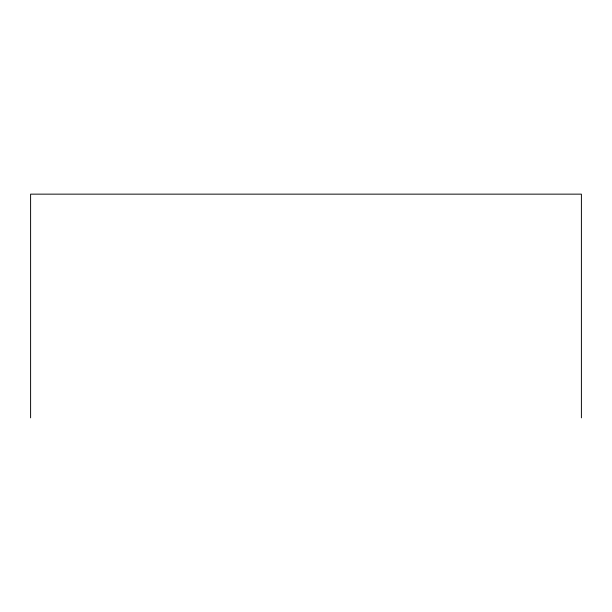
<?xml version="1.0" encoding="UTF-8"?>
<svg xmlns="http://www.w3.org/2000/svg" width="612" height="612" viewBox="0 0 612 612"><rect width="100%" height="100%" fill="white"/><g stroke="black" fill="none" stroke-linecap="round" stroke-linejoin="round"><path stroke-width="0.92" d="M581.4 417.851L581.4 194.149L30.6 194.149L30.6 417.851"/></g></svg>
